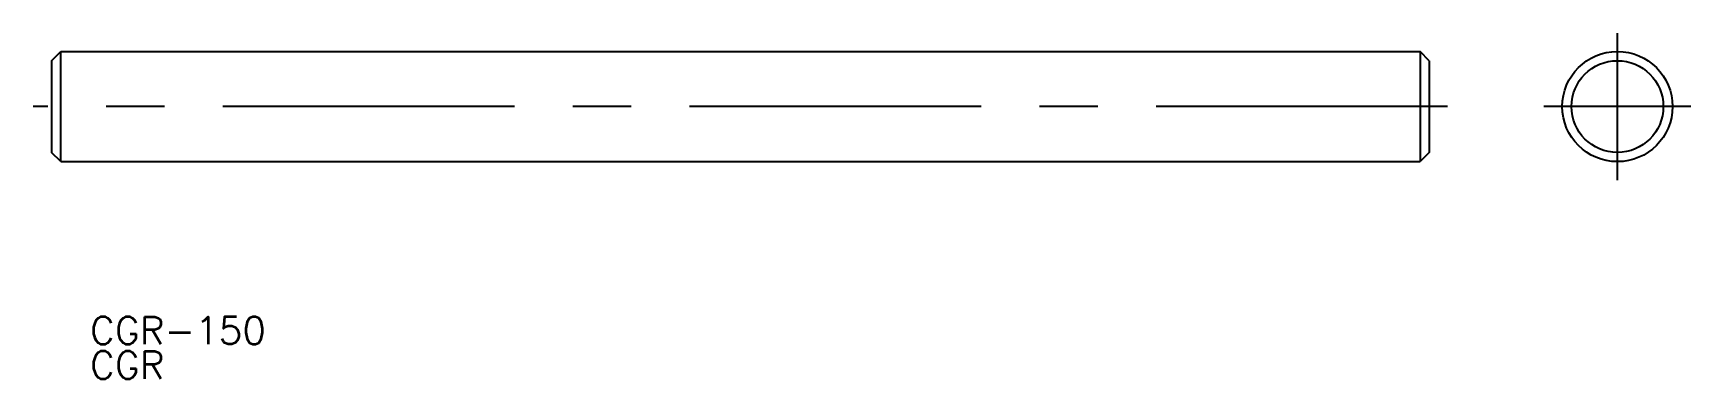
# Model space of a CAD drawing. Extents: x -262 to -81, y -30 to 8.
import ezdxf

# ---------------------------------------------------------------- set-up
doc = ezdxf.new("R2010")
doc.units = 0
doc.linetypes.add('CENTER', pattern=[50.8, 31.75, -6.35, 6.35, -6.35])
doc.layers.get('0').update_dxf_attribs({"linetype": 'CONTINUOUS'})
doc.layers.add('CENTER', color=1, linetype='CENTER')
doc.styles.get("Standard").update_dxf_attribs({"font": 'txt.shx', "height": 3, "bigfont": 'bigfont.shx'})

# ---------------------------------------------------------------- blocks, each defined once
blk = doc.blocks.new('*U6')
at = {"color": 7, "linetype": 'CONTINUOUS'}
blk.add_text('CGR-150', height=3, dxfattribs=at).set_placement((-255.54, -25.89))
blk = doc.blocks.new('*U7')
at = {"color": 7, "linetype": 'CONTINUOUS'}
blk.add_text('CGR', height=3, dxfattribs=at).set_placement((-255.54, -29.66))

msp = doc.modelspace()

# ---------------------------------------------------------------- linework, layer by layer
at = {"color": 7, "linetype": 'CONTINUOUS'}
for p, q in [((-259.73, 5), (-258.73, 6)), ((-258.73, 6), (-110.73, 6)), ((-258.73, -6), (-258.73, 6)), ((-109.73, 5), (-110.73, 6)), ((-110.73, 6), (-110.73, -6)), ((-259.73, 5), (-259.73, -5)), ((-109.73, 5), (-109.73, -5)), ((-258.73, -6), (-259.73, -5)), ((-109.73, -5), (-110.73, -6)), ((-258.73, -6), (-110.73, -6))]:
    msp.add_line(p, q, dxfattribs=at)
for radius in [6, 5]:
    msp.add_circle((-89.25, 0), radius, dxfattribs=at)
at = {"layer": 'CENTER', "color": 1, "linetype": 'CENTER'}
for p, q in [((-89.25, -8), (-89.25, 8)), ((-107.73, 0), (-261.73, 0)), ((-81.25, 0), (-97.25, 0))]:
    msp.add_line(p, q, dxfattribs=at)

# ---------------------------------------------------------------- block references
at = {"color": 7, "linetype": 'CONTINUOUS'}
for name in ['*U6', '*U7']:
    msp.add_blockref(name, (0, 0), dxfattribs=at)

doc.saveas('drawing.dxf')
